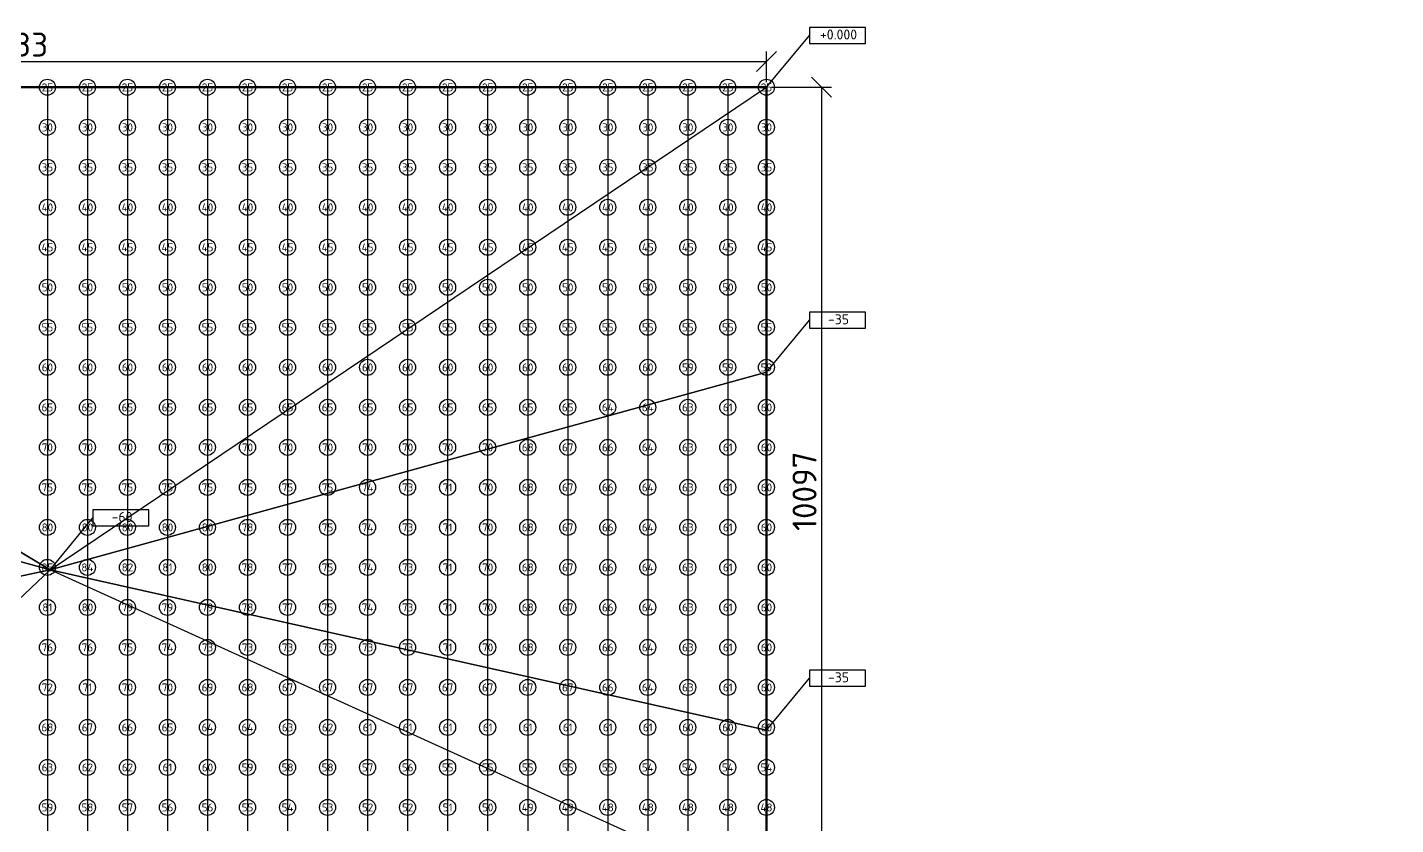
# Model space of a CAD drawing. Header units: millimetres. Extents: x 3543 to 412546, y -146359 to 38454.
# Drawn here: x 220609 to 237701, y -132058 to -122093 of the extents above; entities that cross this region are included whole.
import ezdxf
from ezdxf.enums import TextEntityAlignment as Align

# ---------------------------------------------------------------- set-up
doc = ezdxf.new("R2010")
doc.units = ezdxf.units.MM
doc.layers.add('контур', color=1, linetype='Continuous', lineweight=50)
doc.layers.add('размеры', color=7, linetype='Continuous', lineweight=5)
for name, color, linetype in [('линии_высот', 4, 'Continuous'), ('опоры_текстvb', 7, 'Continuous'), ('опорыvb', 7, 'Continuous'), ('сеткаvb', 8, 'Continuous')]:
    doc.layers.add(name, color=color, linetype=linetype)
doc.styles.add('isocpeur', font='isocpeur.ttf')
doc.dimstyles.new('ISO-25', dxfattribs={"dimtxt": 2.5, "dimasz": 2.5, "dimexe": 1.25, "dimexo": 0.625, "dimtad": 1, "dimdec": 0, "dimtxsty": 'isocpeur', "dimblk": 'OBLIQUE', "dimcen": 2.5, "dimadec": 0, "dimazin": 0, "dimtfac": 1, "dimtdec": 0, "dimtmove": 0, "dimatfit": 3, "dimfxl": 1, "dimarcsym": 0})

# ---------------------------------------------------------------- blocks, each defined once
blk = doc.blocks.new('otmetka_oporvb')
at = {"linetype": 'ByBlock', "lineweight": -2}
blk.add_hatch(color=0, dxfattribs=at).paths.add_polyline_path([(-38, -32, 1), (38, 32, 1)])
at = {"color": 0, "linetype": 'ByBlock', "lineweight": -2}
blk.add_line((0, 0), (2142, 2596), dxfattribs=at)
at = {"color": 0}
blk.add_lwpolyline([(2142, 2196), (4942, 2196), (4942, 2996), (2142, 2996)], close=True, dxfattribs=at)
at = {"color": 0, "linetype": 'ByBlock', "lineweight": -2, "style": 'isocpeur'}
blk.add_attdef('OTM', text='', height=500, dxfattribs=at).set_placement((3600, 2639), align=Align.MIDDLE_CENTER)
blk = doc.blocks.new('opor_symbPRO')
at = {"color": 0, "ltscale": 20}
blk.add_circle((0, 0), 100, dxfattribs=at)
at = {"layer": 'опоры_текстvb', "color": 0, "linetype": 'ByBlock', "lineweight": -2, "style": 'isocpeur'}
blk.add_attdef('COL', text='', height=100, dxfattribs=at).set_placement((0, -1), align=Align.MIDDLE_CENTER)
blk = doc.blocks.new('_OBLIQUE')
at = {"color": 0, "linetype": 'ByBlock'}
blk.add_line((-0.5, -0.5), (0.5, 0.5), dxfattribs=at)
blk = doc.blocks.new('*D54')
at = {"layer": 'Defpoints', "color": 0, "transparency": 16777216}
for p in [(229842, -122521), (210859, -122842), (229842, -122842)]:
    blk.add_point(p, dxfattribs=at)
at = {"layer": 'размеры', "color": 0, "lineweight": -2, "transparency": 16777216}
for p, q in [((210859, -122780), (210859, -122396)), ((210859, -122521), (229842, -122521)), ((229842, -122780), (229842, -122396))]:
    blk.add_line(p, q, dxfattribs=at)
at = {"layer": 'размеры', "color": 0, "lineweight": -2, "transparency": 16777216, "xscale": 250, "yscale": 250, "zscale": 250, "rotation": 180}
blk.add_blockref('_OBLIQUE', (210859, -122521), dxfattribs=at)
at = {"layer": 'размеры', "color": 0, "lineweight": -2, "transparency": 16777216, "xscale": 250, "yscale": 250, "zscale": 250}
blk.add_blockref('_OBLIQUE', (229842, -122521), dxfattribs=at)
at = {"layer": 'размеры', "color": 0, "transparency": 16777216, "insert": (220350, -122309), "char_height": 300, "attachment_point": 5, "style": 'isocpeur'}
blk.add_mtext('18983', dxfattribs=at)
blk = doc.blocks.new('*D50')
at = {"layer": 'Defpoints', "color": 0, "transparency": 16777216}
for p in [(229842, -122842), (229842, -132940), (230530, -132940)]:
    blk.add_point(p, dxfattribs=at)
at = {"layer": 'размеры', "color": 0, "lineweight": -2, "transparency": 16777216}
for p, q in [((229904, -122842), (230655, -122842)), ((230530, -122842), (230530, -132940)), ((229904, -132940), (230655, -132940))]:
    blk.add_line(p, q, dxfattribs=at)
at = {"layer": 'размеры', "color": 0, "lineweight": -2, "transparency": 16777216, "xscale": 250, "yscale": 250, "zscale": 250}
for p, rotation in [((230530, -122842), 90), ((230530, -132940), 270)]:
    blk.add_blockref('_OBLIQUE', p, dxfattribs=dict(at, rotation=rotation))
at = {"layer": 'размеры', "color": 0, "transparency": 16777216, "insert": (230317, -127891), "char_height": 300, "attachment_point": 5, "rotation": 90, "style": 'isocpeur'}
blk.add_mtext('10097', dxfattribs=at)
blk = doc.blocks.new('*D49')
at = {"layer": 'Defpoints', "color": 0, "transparency": 16777216}
for p in [(299003, -127661), (215545, -145174), (215680, -145817)]:
    blk.add_point(p, dxfattribs=at)
at = {"layer": 'размеры', "color": 0, "lineweight": -2, "transparency": 16777216}
for p, q in [((299016, -127722), (299164, -128426)), ((299138, -128304), (215680, -145817)), ((215558, -145235), (215706, -145939))]:
    blk.add_line(p, q, dxfattribs=at)
at = {"layer": 'размеры', "color": 0, "lineweight": -2, "transparency": 16777216, "xscale": 250, "yscale": 250, "zscale": 250}
for p, rotation in [((299138, -128304), 11.85098422200823), ((215680, -145817), 191.8509842220083)]:
    blk.add_blockref('_OBLIQUE', p, dxfattribs=dict(at, rotation=rotation))
at = {"layer": 'размеры', "color": 0, "transparency": 16777216, "insert": (257365, -136852), "char_height": 300, "attachment_point": 5, "rotation": 11.851, "style": 'isocpeur'}
blk.add_mtext('85276', dxfattribs=at)

msp = doc.modelspace()

# ---------------------------------------------------------------- linework, layer by layer
at = {"layer": 'контур', "linetype": 'Continuous'}
msp.add_lwpolyline([(215545, -145173.6), (210858.8, -122842.2), (229841.6, -122842.2), (229841.6, -132939.6), (261341.5, -132939.6), (261341.5, -122842.2), (299003.2, -122842.2), (299003.2, -127660.7)], close=True, dxfattribs=at)
at = {"layer": 'линии_высот'}
for points in [[(210858.8, -122842.2), (220891.8, -128871.8), (229841.6, -122842.2)], [(220891.8, -128871.8), (210858.8, -122842.2), (211585.8, -126306.7)], [(220891.8, -128871.8), (229841.6, -122842.2), (229841.6, -126401.4)], [(220891.8, -128871.8), (211585.8, -126306.7), (212499.7, -130661.5)], [(220891.8, -128871.8), (229841.6, -126401.4), (229841.6, -130875.7)], [(220891.8, -128871.8), (212499.7, -130661.5), (213579.5, -135807)], [(220891.8, -128871.8), (213579.5, -135807), (229841.6, -132939.6)], [(220891.8, -128871.8), (229841.6, -130875.7), (229841.6, -132939.6)]]:
    msp.add_lwpolyline(points, close=True, dxfattribs=at)
at = {"layer": 'сеткаvb'}
for p, q in [((210858.8, -122842.2), (229841.6, -122842.2)), ((220858.8, -122842.2), (220858.8, -144058.5)), ((221358.8, -122842.2), (221358.8, -143953.6)), ((221858.8, -122842.2), (221858.8, -143848.7)), ((222358.8, -122842.2), (222358.8, -143743.7)), ((222858.8, -122842.2), (222858.8, -143638.8)), ((223358.8, -122842.2), (223358.8, -143533.9)), ((223858.8, -122842.2), (223858.8, -143429)), ((224358.8, -122842.2), (224358.8, -143324.1)), ((224858.8, -122842.2), (224858.8, -143219.1)), ((225358.8, -122842.2), (225358.8, -143114.2)), ((225858.8, -122842.2), (225858.8, -143009.3)), ((226358.8, -122842.2), (226358.8, -142904.4)), ((226858.8, -122842.2), (226858.8, -142799.5)), ((227358.8, -122842.2), (227358.8, -142694.5)), ((227858.8, -122842.2), (227858.8, -142589.6)), ((228358.8, -122842.2), (228358.8, -142484.7)), ((228858.8, -122842.2), (228858.8, -142379.8)), ((229358.8, -122842.2), (229358.8, -142274.9))]:
    msp.add_line(p, q, dxfattribs=at)
at = {"layer": 'сеткаvb', "linetype": 'Continuous'}
msp.add_line((229841.6, -122842.2), (229841.6, -132939.6), dxfattribs=at)

# ---------------------------------------------------------------- block references
at = {"xscale": 0.25, "yscale": 0.25, "zscale": 0.25}
for p, values in [((229841.6, -122842.2), {'OTM': '+0.000'}), ((229841.6, -126401.4), {'OTM': '-35'}), ((220891.8, -128871.8), {'OTM': '-60'}), ((229841.6, -130875.7), {'OTM': '-35'})]:
    msp.add_blockref('otmetka_oporvb', p, dxfattribs=at).add_auto_attribs(values)
at = {"layer": 'опорыvb', "color": 1}
for p, values in [((220858.8, -122842.2), {'COL': '25'}), ((221358.8, -122842.2), {'COL': '25'}), ((221858.8, -122842.2), {'COL': '25'}), ((222358.8, -122842.2), {'COL': '25'}), ((222858.8, -122842.2), {'COL': '25'}), ((223358.8, -122842.2), {'COL': '25'}), ((223858.8, -122842.2), {'COL': '25'}), ((224358.8, -122842.2), {'COL': '25'}), ((224858.8, -122842.2), {'COL': '25'}), ((225358.8, -122842.2), {'COL': '25'}), ((225858.8, -122842.2), {'COL': '25'}), ((226358.8, -122842.2), {'COL': '25'}), ((226858.8, -122842.2), {'COL': '25'}), ((227358.8, -122842.2), {'COL': '25'}), ((227858.8, -122842.2), {'COL': '25'}), ((228358.8, -122842.2), {'COL': '25'}), ((228858.8, -122842.2), {'COL': '25'}), ((229358.8, -122842.2), {'COL': '25'}), ((229841.6, -122842.2), {'COL': '25'}), ((220858.8, -123342.2), {'COL': '30'}), ((221358.8, -123342.2), {'COL': '30'}), ((221858.8, -123342.2), {'COL': '30'}), ((222358.8, -123342.2), {'COL': '30'}), ((222858.8, -123342.2), {'COL': '30'}), ((223358.8, -123342.2), {'COL': '30'}), ((223858.8, -123342.2), {'COL': '30'}), ((224358.8, -123342.2), {'COL': '30'}), ((224858.8, -123342.2), {'COL': '30'}), ((225358.8, -123342.2), {'COL': '30'}), ((225858.8, -123342.2), {'COL': '30'}), ((226358.8, -123342.2), {'COL': '30'}), ((226858.8, -123342.2), {'COL': '30'}), ((227358.8, -123342.2), {'COL': '30'}), ((227858.8, -123342.2), {'COL': '30'}), ((228358.8, -123342.2), {'COL': '30'}), ((228858.8, -123342.2), {'COL': '30'}), ((229358.8, -123342.2), {'COL': '30'}), ((229841.6, -123342.2), {'COL': '30'})]:
    msp.add_blockref('opor_symbPRO', p, dxfattribs=at).add_auto_attribs(values)
at = {"layer": 'опорыvb', "color": 92}
for p, values in [((220858.8, -123842.2), {'COL': '35'}), ((221358.8, -123842.2), {'COL': '35'}), ((221858.8, -123842.2), {'COL': '35'}), ((222358.8, -123842.2), {'COL': '35'}), ((222858.8, -123842.2), {'COL': '35'}), ((223358.8, -123842.2), {'COL': '35'}), ((223858.8, -123842.2), {'COL': '35'}), ((224358.8, -123842.2), {'COL': '35'}), ((224858.8, -123842.2), {'COL': '35'}), ((225358.8, -123842.2), {'COL': '35'}), ((225858.8, -123842.2), {'COL': '35'}), ((226358.8, -123842.2), {'COL': '35'}), ((226858.8, -123842.2), {'COL': '35'}), ((227358.8, -123842.2), {'COL': '35'}), ((227858.8, -123842.2), {'COL': '35'}), ((228358.8, -123842.2), {'COL': '35'}), ((228858.8, -123842.2), {'COL': '35'}), ((229358.8, -123842.2), {'COL': '35'}), ((229841.6, -123842.2), {'COL': '35'}), ((220858.8, -124342.2), {'COL': '40'}), ((221358.8, -124342.2), {'COL': '40'}), ((221858.8, -124342.2), {'COL': '40'}), ((222358.8, -124342.2), {'COL': '40'}), ((222858.8, -124342.2), {'COL': '40'}), ((223358.8, -124342.2), {'COL': '40'}), ((223858.8, -124342.2), {'COL': '40'}), ((224358.8, -124342.2), {'COL': '40'}), ((224858.8, -124342.2), {'COL': '40'}), ((225358.8, -124342.2), {'COL': '40'}), ((225858.8, -124342.2), {'COL': '40'}), ((226358.8, -124342.2), {'COL': '40'}), ((226858.8, -124342.2), {'COL': '40'}), ((227358.8, -124342.2), {'COL': '40'}), ((227858.8, -124342.2), {'COL': '40'}), ((228358.8, -124342.2), {'COL': '40'}), ((228858.8, -124342.2), {'COL': '40'}), ((229358.8, -124342.2), {'COL': '40'}), ((229841.6, -124342.2), {'COL': '40'}), ((220858.8, -124842.2), {'COL': '45'}), ((221358.8, -124842.2), {'COL': '45'}), ((221858.8, -124842.2), {'COL': '45'}), ((222358.8, -124842.2), {'COL': '45'}), ((222858.8, -124842.2), {'COL': '45'}), ((223358.8, -124842.2), {'COL': '45'}), ((223858.8, -124842.2), {'COL': '45'}), ((224358.8, -124842.2), {'COL': '45'}), ((224858.8, -124842.2), {'COL': '45'}), ((225358.8, -124842.2), {'COL': '45'}), ((225858.8, -124842.2), {'COL': '45'}), ((226358.8, -124842.2), {'COL': '45'}), ((226858.8, -124842.2), {'COL': '45'}), ((227358.8, -124842.2), {'COL': '45'}), ((227858.8, -124842.2), {'COL': '45'}), ((228358.8, -124842.2), {'COL': '45'}), ((228858.8, -124842.2), {'COL': '45'}), ((229358.8, -124842.2), {'COL': '45'}), ((229841.6, -124842.2), {'COL': '45'}), ((226858.8, -131842.2), {'COL': '49'}), ((227358.8, -131842.2), {'COL': '49'}), ((227858.8, -131842.2), {'COL': '48'}), ((228358.8, -131842.2), {'COL': '48'}), ((228858.8, -131842.2), {'COL': '48'}), ((229358.8, -131842.2), {'COL': '48'}), ((229841.6, -131842.2), {'COL': '48'})]:
    msp.add_blockref('opor_symbPRO', p, dxfattribs=at).add_auto_attribs(values)
at = {"layer": 'опорыvb', "color": 131}
for p, values in [((220858.8, -125342.2), {'COL': '50'}), ((221358.8, -125342.2), {'COL': '50'}), ((221858.8, -125342.2), {'COL': '50'}), ((222358.8, -125342.2), {'COL': '50'}), ((222858.8, -125342.2), {'COL': '50'}), ((223358.8, -125342.2), {'COL': '50'}), ((223858.8, -125342.2), {'COL': '50'}), ((224358.8, -125342.2), {'COL': '50'}), ((224858.8, -125342.2), {'COL': '50'}), ((225358.8, -125342.2), {'COL': '50'}), ((225858.8, -125342.2), {'COL': '50'}), ((226358.8, -125342.2), {'COL': '50'}), ((226858.8, -125342.2), {'COL': '50'}), ((227358.8, -125342.2), {'COL': '50'}), ((227858.8, -125342.2), {'COL': '50'}), ((228358.8, -125342.2), {'COL': '50'}), ((228858.8, -125342.2), {'COL': '50'}), ((229358.8, -125342.2), {'COL': '50'}), ((229841.6, -125342.2), {'COL': '50'}), ((220858.8, -125842.2), {'COL': '55'}), ((221358.8, -125842.2), {'COL': '55'}), ((221858.8, -125842.2), {'COL': '55'}), ((222358.8, -125842.2), {'COL': '55'}), ((222858.8, -125842.2), {'COL': '55'}), ((223358.8, -125842.2), {'COL': '55'}), ((223858.8, -125842.2), {'COL': '55'}), ((224358.8, -125842.2), {'COL': '55'}), ((224858.8, -125842.2), {'COL': '55'}), ((225358.8, -125842.2), {'COL': '55'}), ((225858.8, -125842.2), {'COL': '55'}), ((226358.8, -125842.2), {'COL': '55'}), ((226858.8, -125842.2), {'COL': '55'}), ((227358.8, -125842.2), {'COL': '55'}), ((227858.8, -125842.2), {'COL': '55'}), ((228358.8, -125842.2), {'COL': '55'}), ((228858.8, -125842.2), {'COL': '55'}), ((229358.8, -125842.2), {'COL': '55'}), ((229841.6, -125842.2), {'COL': '55'}), ((220858.8, -126342.2), {'COL': '60'}), ((221358.8, -126342.2), {'COL': '60'}), ((221858.8, -126342.2), {'COL': '60'}), ((222358.8, -126342.2), {'COL': '60'}), ((222858.8, -126342.2), {'COL': '60'}), ((223358.8, -126342.2), {'COL': '60'}), ((223858.8, -126342.2), {'COL': '60'}), ((224358.8, -126342.2), {'COL': '60'}), ((224858.8, -126342.2), {'COL': '60'}), ((225358.8, -126342.2), {'COL': '60'}), ((225858.8, -126342.2), {'COL': '60'}), ((226358.8, -126342.2), {'COL': '60'}), ((226858.8, -126342.2), {'COL': '60'}), ((227358.8, -126342.2), {'COL': '60'}), ((227858.8, -126342.2), {'COL': '60'}), ((228358.8, -126342.2), {'COL': '60'}), ((228858.8, -126342.2), {'COL': '59'}), ((229358.8, -126342.2), {'COL': '59'}), ((229841.6, -126342.2), {'COL': '59'}), ((220858.8, -126842.2), {'COL': '65'}), ((221358.8, -126842.2), {'COL': '65'}), ((221858.8, -126842.2), {'COL': '65'}), ((222358.8, -126842.2), {'COL': '65'}), ((222858.8, -126842.2), {'COL': '65'}), ((223358.8, -126842.2), {'COL': '65'}), ((223858.8, -126842.2), {'COL': '65'}), ((224358.8, -126842.2), {'COL': '65'}), ((224858.8, -126842.2), {'COL': '65'}), ((225358.8, -126842.2), {'COL': '65'}), ((225858.8, -126842.2), {'COL': '65'}), ((226358.8, -126842.2), {'COL': '65'}), ((226858.8, -126842.2), {'COL': '65'}), ((227358.8, -126842.2), {'COL': '65'}), ((227858.8, -126842.2), {'COL': '64'}), ((228358.8, -126842.2), {'COL': '64'}), ((228858.8, -126842.2), {'COL': '63'}), ((229358.8, -126842.2), {'COL': '61'}), ((229841.6, -126842.2), {'COL': '60'}), ((220858.8, -127342.2), {'COL': '70'}), ((221358.8, -127342.2), {'COL': '70'}), ((221858.8, -127342.2), {'COL': '70'}), ((222358.8, -127342.2), {'COL': '70'}), ((222858.8, -127342.2), {'COL': '70'}), ((223358.8, -127342.2), {'COL': '70'}), ((223858.8, -127342.2), {'COL': '70'}), ((224358.8, -127342.2), {'COL': '70'}), ((224858.8, -127342.2), {'COL': '70'}), ((225358.8, -127342.2), {'COL': '70'}), ((225858.8, -127342.2), {'COL': '70'}), ((226358.8, -127342.2), {'COL': '70'}), ((226858.8, -127342.2), {'COL': '68'}), ((227358.8, -127342.2), {'COL': '67'}), ((227858.8, -127342.2), {'COL': '66'}), ((228358.8, -127342.2), {'COL': '64'}), ((228858.8, -127342.2), {'COL': '63'}), ((229358.8, -127342.2), {'COL': '61'}), ((229841.6, -127342.2), {'COL': '60'}), ((220858.8, -127842.2), {'COL': '75'}), ((221358.8, -127842.2), {'COL': '75'}), ((221858.8, -127842.2), {'COL': '75'}), ((222358.8, -127842.2), {'COL': '75'}), ((222858.8, -127842.2), {'COL': '75'}), ((223358.8, -127842.2), {'COL': '75'}), ((223858.8, -127842.2), {'COL': '75'}), ((224358.8, -127842.2), {'COL': '75'}), ((224858.8, -127842.2), {'COL': '74'}), ((225358.8, -127842.2), {'COL': '73'}), ((225858.8, -127842.2), {'COL': '71'}), ((226358.8, -127842.2), {'COL': '70'}), ((226858.8, -127842.2), {'COL': '68'}), ((227358.8, -127842.2), {'COL': '67'}), ((227858.8, -127842.2), {'COL': '66'}), ((228358.8, -127842.2), {'COL': '64'}), ((228858.8, -127842.2), {'COL': '63'}), ((229358.8, -127842.2), {'COL': '61'}), ((229841.6, -127842.2), {'COL': '60'}), ((223358.8, -128342.2), {'COL': '78'}), ((223858.8, -128342.2), {'COL': '77'}), ((224358.8, -128342.2), {'COL': '75'}), ((224858.8, -128342.2), {'COL': '74'}), ((225358.8, -128342.2), {'COL': '73'}), ((225858.8, -128342.2), {'COL': '71'}), ((226358.8, -128342.2), {'COL': '70'}), ((226858.8, -128342.2), {'COL': '68'}), ((227358.8, -128342.2), {'COL': '67'}), ((227858.8, -128342.2), {'COL': '66'}), ((228358.8, -128342.2), {'COL': '64'}), ((228858.8, -128342.2), {'COL': '63'}), ((229358.8, -128342.2), {'COL': '61'}), ((229841.6, -128342.2), {'COL': '60'}), ((223358.8, -128842.2), {'COL': '78'}), ((223858.8, -128842.2), {'COL': '77'}), ((224358.8, -128842.2), {'COL': '75'}), ((224858.8, -128842.2), {'COL': '74'}), ((225358.8, -128842.2), {'COL': '73'}), ((225858.8, -128842.2), {'COL': '71'}), ((226358.8, -128842.2), {'COL': '70'}), ((226858.8, -128842.2), {'COL': '68'}), ((227358.8, -128842.2), {'COL': '67'}), ((227858.8, -128842.2), {'COL': '66'}), ((228358.8, -128842.2), {'COL': '64'}), ((228858.8, -128842.2), {'COL': '63'}), ((229358.8, -128842.2), {'COL': '61'}), ((229841.6, -128842.2), {'COL': '60'}), ((221858.8, -129342.2), {'COL': '79'}), ((222358.8, -129342.2), {'COL': '79'}), ((222858.8, -129342.2), {'COL': '79'}), ((223358.8, -129342.2), {'COL': '78'}), ((223858.8, -129342.2), {'COL': '77'}), ((224358.8, -129342.2), {'COL': '75'}), ((224858.8, -129342.2), {'COL': '74'}), ((225358.8, -129342.2), {'COL': '73'}), ((225858.8, -129342.2), {'COL': '71'}), ((226358.8, -129342.2), {'COL': '70'}), ((226858.8, -129342.2), {'COL': '68'}), ((227358.8, -129342.2), {'COL': '67'}), ((227858.8, -129342.2), {'COL': '66'}), ((228358.8, -129342.2), {'COL': '64'}), ((228858.8, -129342.2), {'COL': '63'}), ((229358.8, -129342.2), {'COL': '61'}), ((229841.6, -129342.2), {'COL': '60'}), ((220858.8, -129842.2), {'COL': '76'}), ((221358.8, -129842.2), {'COL': '76'}), ((221858.8, -129842.2), {'COL': '75'}), ((222358.8, -129842.2), {'COL': '74'}), ((222858.8, -129842.2), {'COL': '73'}), ((223358.8, -129842.2), {'COL': '73'}), ((223858.8, -129842.2), {'COL': '73'}), ((224358.8, -129842.2), {'COL': '73'}), ((224858.8, -129842.2), {'COL': '73'}), ((225358.8, -129842.2), {'COL': '73'}), ((225858.8, -129842.2), {'COL': '71'}), ((226358.8, -129842.2), {'COL': '70'}), ((226858.8, -129842.2), {'COL': '68'}), ((227358.8, -129842.2), {'COL': '67'}), ((227858.8, -129842.2), {'COL': '66'}), ((228358.8, -129842.2), {'COL': '64'}), ((228858.8, -129842.2), {'COL': '63'}), ((229358.8, -129842.2), {'COL': '61'}), ((229841.6, -129842.2), {'COL': '60'}), ((220858.8, -130342.2), {'COL': '72'}), ((221358.8, -130342.2), {'COL': '71'}), ((221858.8, -130342.2), {'COL': '70'}), ((222358.8, -130342.2), {'COL': '70'}), ((222858.8, -130342.2), {'COL': '69'}), ((223358.8, -130342.2), {'COL': '68'}), ((223858.8, -130342.2), {'COL': '67'}), ((224358.8, -130342.2), {'COL': '67'}), ((224858.8, -130342.2), {'COL': '67'}), ((225358.8, -130342.2), {'COL': '67'}), ((225858.8, -130342.2), {'COL': '67'}), ((226358.8, -130342.2), {'COL': '67'}), ((226858.8, -130342.2), {'COL': '67'}), ((227358.8, -130342.2), {'COL': '67'}), ((227858.8, -130342.2), {'COL': '66'}), ((228358.8, -130342.2), {'COL': '64'}), ((228858.8, -130342.2), {'COL': '63'}), ((229358.8, -130342.2), {'COL': '61'}), ((229841.6, -130342.2), {'COL': '60'}), ((220858.8, -130842.2), {'COL': '68'}), ((221358.8, -130842.2), {'COL': '67'}), ((221858.8, -130842.2), {'COL': '66'}), ((222358.8, -130842.2), {'COL': '65'}), ((222858.8, -130842.2), {'COL': '64'}), ((223358.8, -130842.2), {'COL': '64'}), ((223858.8, -130842.2), {'COL': '63'}), ((224358.8, -130842.2), {'COL': '62'}), ((224858.8, -130842.2), {'COL': '61'}), ((225358.8, -130842.2), {'COL': '61'}), ((225858.8, -130842.2), {'COL': '61'}), ((226358.8, -130842.2), {'COL': '61'}), ((226858.8, -130842.2), {'COL': '61'}), ((227358.8, -130842.2), {'COL': '61'}), ((227858.8, -130842.2), {'COL': '61'}), ((228358.8, -130842.2), {'COL': '61'}), ((228858.8, -130842.2), {'COL': '60'}), ((229358.8, -130842.2), {'COL': '60'}), ((229841.6, -130842.2), {'COL': '60'}), ((220858.8, -131342.2), {'COL': '63'}), ((221358.8, -131342.2), {'COL': '62'}), ((221858.8, -131342.2), {'COL': '62'}), ((222358.8, -131342.2), {'COL': '61'}), ((222858.8, -131342.2), {'COL': '60'}), ((223358.8, -131342.2), {'COL': '59'}), ((223858.8, -131342.2), {'COL': '58'}), ((224358.8, -131342.2), {'COL': '58'}), ((224858.8, -131342.2), {'COL': '57'}), ((225358.8, -131342.2), {'COL': '56'}), ((225858.8, -131342.2), {'COL': '55'}), ((226358.8, -131342.2), {'COL': '55'}), ((226858.8, -131342.2), {'COL': '55'}), ((227358.8, -131342.2), {'COL': '55'}), ((227858.8, -131342.2), {'COL': '55'}), ((228358.8, -131342.2), {'COL': '54'}), ((228858.8, -131342.2), {'COL': '54'}), ((229358.8, -131342.2), {'COL': '54'}), ((229841.6, -131342.2), {'COL': '54'}), ((220858.8, -131842.2), {'COL': '59'}), ((221358.8, -131842.2), {'COL': '58'}), ((221858.8, -131842.2), {'COL': '57'}), ((222358.8, -131842.2), {'COL': '56'}), ((222858.8, -131842.2), {'COL': '56'}), ((223358.8, -131842.2), {'COL': '55'}), ((223858.8, -131842.2), {'COL': '54'}), ((224358.8, -131842.2), {'COL': '53'}), ((224858.8, -131842.2), {'COL': '52'}), ((225358.8, -131842.2), {'COL': '52'}), ((225858.8, -131842.2), {'COL': '51'}), ((226358.8, -131842.2), {'COL': '50'})]:
    msp.add_blockref('opor_symbPRO', p, dxfattribs=at).add_auto_attribs(values)
at = {"layer": 'опорыvb', "color": 30}
for p, values in [((220858.8, -128342.2), {'COL': '80'}), ((221358.8, -128342.2), {'COL': '80'}), ((221858.8, -128342.2), {'COL': '80'}), ((222358.8, -128342.2), {'COL': '80'}), ((222858.8, -128342.2), {'COL': '80'}), ((220858.8, -128842.2), {'COL': '85'}), ((221358.8, -128842.2), {'COL': '84'}), ((221858.8, -128842.2), {'COL': '82'}), ((222358.8, -128842.2), {'COL': '81'}), ((222858.8, -128842.2), {'COL': '80'}), ((220858.8, -129342.2), {'COL': '81'}), ((221358.8, -129342.2), {'COL': '80'})]:
    msp.add_blockref('opor_symbPRO', p, dxfattribs=at).add_auto_attribs(values)

# ---------------------------------------------------------------- dimensions: what is measured, and where the dimension line sits
at = {"layer": 'размеры'}
dim = msp.add_linear_dim(base=(229841.6, -122521.3), p1=(210858.8, -122842.2), p2=(229841.6, -122842.2), dimstyle='ISO-25', dxfattribs=at)
dim.commit()
dim.dimension.update_dxf_attribs({"geometry": '*D54', "text_midpoint": (220350.2, -122308.8)})
dim = msp.add_linear_dim(base=(230529.9, -132939.6), p1=(229841.6, -122842.2), p2=(229841.6, -132939.6), angle=90, dimstyle='ISO-25', dxfattribs=at)
dim.commit()
dim.dimension.update_dxf_attribs({"geometry": '*D50', "text_midpoint": (230317.4, -127890.9)})
dim = msp.add_aligned_dim(p1=(299003.2, -127660.7), p2=(215545, -145173.6), distance=657, dimstyle='ISO-25', dxfattribs=at)
dim.commit()
dim.dimension.update_dxf_attribs({"geometry": '*D49', "text_midpoint": (257365.4, -136852.1)})

doc.saveas('drawing.dxf')
